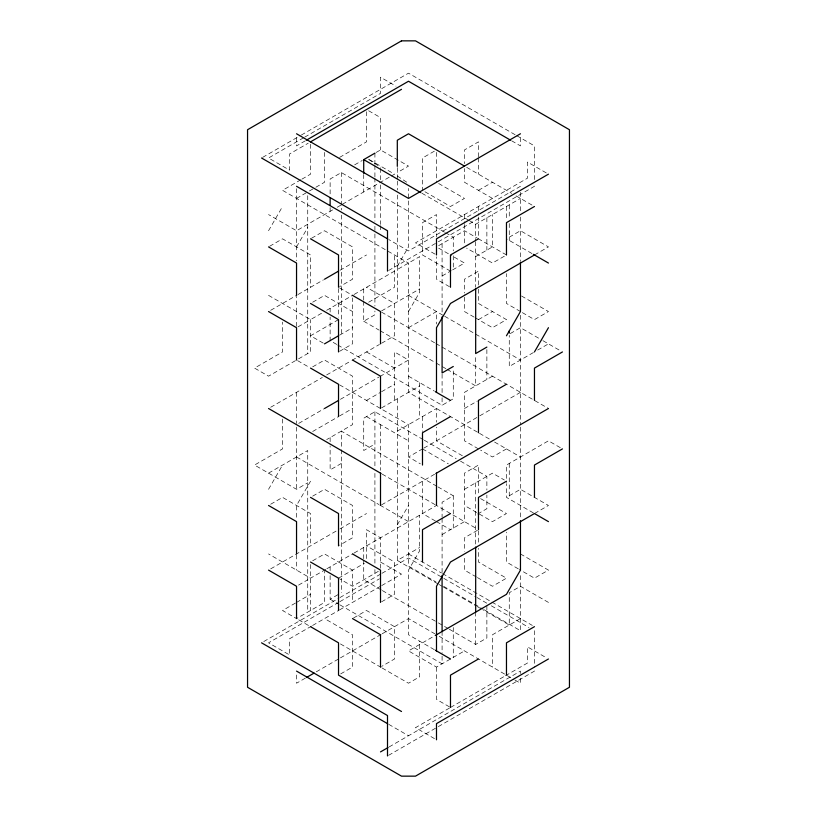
<?xml version="1.0" encoding="UTF-8"?>
<svg xmlns="http://www.w3.org/2000/svg" width="817" height="817" viewBox="0 0 817 817"><rect width="100%" height="100%" fill="white"/><g stroke="black" fill="none" stroke-linecap="round" stroke-linejoin="round"><path stroke-width="0.61" stroke-dasharray="4.08 3.06" d="M268.548 230.731L282.539 206.497M296.54 246.897L307.733 227.504M268.548 489.301L282.539 465.067M397.307 266.291L408.5 246.897L408.5 188.441M310.531 481.223L296.54 505.468L296.54 519.408M408.5 311.532L419.693 292.139L419.693 256.589L397.307 269.518M397.307 524.861L408.5 505.468M262.655 157.375L300.217 135.683M301.33 135.05L408.5 73.173L515.67 135.05M303.669 137.736L268.548 158.008L289.535 170.13L289.535 153.974L308.203 143.2M304.772 137.103L380.508 93.373L380.508 77.206L395.979 86.142M305.323 140.82L296.54 145.896L296.54 136.194M300.84 179.771L282.539 190.33L408.5 263.054L408.5 392.344L478.752 432.898M301.922 179.148L310.531 174.174L310.531 141.852M339.596 157.395L366.516 141.852L366.516 109.529M296.54 198.419L307.733 191.954M309.459 190.953L314.841 187.849M315.913 187.226L324.533 182.252L324.533 152.422M444.499 232.13L341.322 172.561L330.129 179.025L330.129 196.427M354.67 164.85L362.207 160.5M376.208 152.422L380.508 149.93L408.5 166.096L397.307 172.561M269.62 246.274L282.539 238.819L310.531 254.975L310.531 287.298M307.733 224.266L296.54 230.731L268.548 214.575M310.531 222.653L333.183 209.581M337.247 207.232L341.322 204.883M342.384 204.26L390.148 176.686M391.241 176.064L394.509 174.174L368.671 159.254M434.338 151.176L422.491 158.018L422.491 190.33M311.614 238.196L324.533 230.731L352.515 246.897L352.515 279.22L339.596 286.675M270.703 310.297L296.908 295.162M298.011 294.528L323.42 279.853M339.995 270.284L366.516 254.975M478.476 190.33L492.467 182.252M312.686 302.208L324.533 295.376L352.515 311.532M520.46 186.296L408.5 250.931L388.739 239.524M388.616 270.498L437.228 242.424M438.331 241.791L534.461 186.296L534.461 183.764M307.733 321.234L296.54 327.699L296.54 296.326M268.548 295.376L310.531 319.621L322.511 312.707M326.677 310.297L353.056 295.07M354.118 294.457L394.509 271.132M438.647 245.651L464.485 230.731L477.404 238.196M469.091 220.467L475.678 224.266L520.46 198.408M338.524 319.621L310.531 335.777L323.45 343.232M368.671 302.219L394.509 287.298L394.509 254.975M295.458 360.644L268.548 376.177L254.547 368.099L282.539 351.943L282.539 322.102M298.573 358.847L310.531 351.933L310.531 319.621M339.596 335.154L352.515 327.699M363.718 301.34L363.718 321.234L374.911 314.77L374.911 311.042M381.59 310.92L419.693 288.912M442.089 275.983L451.25 270.693M452.638 269.896L464.485 263.054L452.638 256.221M475.678 256.589L492.467 246.897L492.467 214.575M509.267 237.196L520.46 230.731L548.452 246.897L534.461 254.975L506.469 238.819M312.686 366.853L324.533 360.021L352.515 376.177L352.515 424.656L326.677 439.577M339.596 351.32L352.515 343.855L352.515 297.868M504.314 256.221L492.467 263.054L466.63 248.143M270.703 407.254L322.337 377.444M326.677 374.932L350.871 360.971M351.974 360.338L379.415 344.488M381.59 343.232L394.509 335.777L394.509 303.454L366.516 287.298M408.5 327.699L436.492 311.543L436.492 323.971M298.736 423.39L323.981 408.817M340.444 399.309L378.863 377.127M379.956 376.494L408.5 360.021L394.509 351.943L394.509 400.422M478.476 319.621L492.467 311.543M312.686 431.499L338.524 416.578M339.596 415.955L352.515 408.5M366.516 400.422L380.508 392.344M381.59 391.721L394.509 384.256M268.548 473.145L307.733 450.514L307.733 612.127M423.206 439.617L374.911 411.737L363.718 418.202L363.718 450.514L374.911 444.05M381.59 407.877L419.693 385.879M510.288 333.571L520.46 327.699L541.998 340.127M270.703 504.222L282.539 497.379L310.531 513.546L310.531 545.868M282.539 419.07L282.539 448.901L254.547 465.057L296.54 489.301L307.733 482.837M341.322 463.443L330.129 469.908L330.129 446.286M397.307 431.121L436.492 408.5L436.492 422.175M337.809 345.06L442.089 405.263L453.282 398.798L453.282 368.967M492.467 376.177L464.485 392.344L464.485 440.823L479.548 449.524M533.378 352.556L509.267 366.486L509.267 335.409M537.688 350.074L548.452 343.855M312.686 496.144L324.533 489.301L352.515 505.457L352.515 537.78L339.596 545.245M464.485 408.5L477.404 401.045M422.767 448.737L408.5 456.979L420.346 463.821M423.87 448.104L478.752 416.425M479.845 415.792L520.46 392.344M270.703 568.857L338.892 529.487M339.995 528.854L366.516 513.546M381.59 504.845L435.41 473.768M312.686 560.779L324.533 553.946L352.515 570.103L352.515 602.425M506.469 448.901L492.467 456.979L480.631 450.147M298.573 585.095L307.733 579.804M325.769 569.388L310.531 578.181L268.548 553.946M326.861 568.755L353.056 553.64M354.118 553.017L394.509 529.702M397.307 528.088L436.492 505.457L477.404 529.079M453.282 528.088L453.282 495.766L442.089 502.23L442.089 517.151M464.485 489.301L492.467 473.145L504.314 479.977M295.458 603.048L282.539 610.503L296.54 618.592L324.533 602.425L324.533 571.349M296.54 602.425L310.531 594.347M338.524 578.191L364.362 563.27M330.129 575.577L330.129 599.198L339.29 593.908M378.353 571.349L352.515 586.269L339.596 578.804M437.922 583.859L397.307 560.411L419.693 547.482M442.089 534.553L464.485 521.624L464.485 473.145L478.476 465.067L478.476 494.898M477.71 513.985L486.871 508.695L486.871 495.02M509.267 495.766L520.46 489.301L548.452 505.468L534.461 513.546M263.758 641.549L338.892 598.177M339.995 597.533L380.875 573.932M381.978 573.299L408.5 557.991L475.902 596.9M338.8 602.272L268.548 642.826L289.535 654.948L289.535 638.792L311.491 626.108M339.892 601.639L379.415 578.824M312.594 625.475L338.932 610.268M339.596 609.88L380.651 586.187M381.743 585.554L401.504 574.147L380.508 562.025M477.404 530.325L464.485 537.78L464.485 551.455M353.598 617.969L366.516 610.503L394.509 626.67L394.509 658.982L381.59 666.447M381.59 601.802L394.509 594.347L394.509 562.025L366.516 545.868M305.323 678.161L296.54 683.226L296.54 673.535M316.291 671.819L339.351 658.512M340.444 657.879L381.059 634.431M382.152 633.798L408.5 618.592L434.848 633.798M340.679 673.902L352.515 667.07L352.515 634.748L324.533 618.581M419.693 644.439L408.5 650.904L436.492 667.07L464.485 650.904M422.491 642.826L435.553 635.289M449.33 629.233L475.678 644.439L486.871 637.975L486.871 605.663M520.46 618.581L492.467 634.748L492.467 667.07M449.524 708.022L415.496 727.671L435.39 739.15M450.627 707.389L504.406 676.333M505.509 675.7L527.465 663.026L527.465 646.87L546.246 657.716M389.127 746.932L520.46 671.104L520.46 675.955M388.616 755.317L437.228 727.242M438.331 726.609L534.461 671.104L534.461 668.582M516.783 135.683L534.461 145.896L534.461 182.508M511.677 140.82L520.46 145.896L520.46 136.194M546.246 172.898L527.465 162.052L527.465 178.208L415.496 242.853L435.39 254.332M368.671 110.775L380.508 117.607L380.508 149.93M466.681 167.362L511.677 193.343M516.068 195.876L532.306 205.251M492.467 198.419L464.485 182.252L464.485 168.578M438.647 183.498L464.485 198.419L450.484 206.497L423.574 190.953M421.889 193.22L467.998 219.834M506.469 254.975L478.476 238.819L478.476 216.444M445.602 232.763L453.282 237.196L453.282 250.87M438.647 248.143L451.566 255.598M521.542 295.999L548.452 311.532L534.461 319.621L521.542 312.155M450.484 271.132L422.491 254.975L422.491 222.653L436.492 214.575L436.492 236.95M520.46 311.532L506.469 303.454L506.469 273.624M449.411 286.675L436.492 279.22L436.492 256.834M543.07 340.75L560.299 350.697M474.166 317.129L464.485 311.543L464.485 294.13M475.249 317.752L492.467 327.699L506.469 319.621L478.476 303.454L478.476 286.052M408.5 295.376L443.621 315.658M444.724 316.291L520.46 360.021M339.596 287.921L352.515 295.376M381.59 312.155L434.848 342.905M435.941 343.538L548.452 408.5M363.718 321.234L379.078 330.109M380.181 330.742L435.063 362.431M436.166 363.065L446.041 368.763M447.134 369.396L475.678 385.879L475.678 354.792M560.299 447.655L548.452 440.823L506.469 465.067L506.469 482.469M366.516 351.933L394.509 368.099M408.5 376.177L434.338 391.098M336.716 344.427L330.129 340.628L330.129 317.006M479.548 433.367L490.323 439.577M494.622 442.068L520.46 456.979M297.633 360.654L309.714 367.619M339.596 384.878L408.5 424.666L408.5 566.069L435.941 581.908M462.33 455.743L436.492 440.823L436.492 427.148M424.309 440.251L456.141 458.633M460.533 461.166L486.871 476.372L486.871 490.047M366.516 416.578L408.5 440.823M422.491 448.901L448.329 463.821M533.378 512.923L506.469 497.379L506.469 483.705M480.631 498.625L506.469 513.546L492.467 521.624L464.485 505.468M436.819 486.258L341.322 431.121L341.322 448.533M437.922 486.891L453.282 495.766M382.152 474.095L435.41 504.845M520.46 553.946L548.452 570.103L534.461 578.181L519.387 569.48M435.41 521.001L422.491 513.546L422.491 481.223M436.492 521.624L450.484 529.702M518.305 568.867L506.469 562.025L506.469 532.194M296.54 456.979L378.863 504.508M379.956 505.141L408.5 521.624M548.452 602.425L520.46 586.269L509.267 592.733L509.267 625.046L482.918 609.839M476.321 576.945L464.485 570.103L464.485 556.428M477.404 577.568L492.467 586.269L506.469 578.191L478.476 562.025L478.476 548.35M408.5 553.946L441.425 572.962M442.528 573.595L490.823 601.475M491.926 602.109L532.306 625.424M477.005 597.533L486.952 603.273M491.364 605.826L528.936 627.517M443.621 586.34L483.143 609.155M484.236 609.799L520.46 630.704L520.46 573.83M439.015 584.492L442.303 586.392M443.406 587.025L476.331 606.04M477.434 606.674L481.826 609.206M381.273 589.945L363.718 579.804L363.718 559.911M382.376 590.579L437.258 622.258M438.361 622.891L448.237 628.6M439.24 636.331L506.193 674.985M507.286 675.628L513.873 679.427M514.976 680.061L520.46 683.226L520.46 677.17M434.338 649.668L408.5 634.748L408.5 570.103L419.693 550.709L419.693 515.159M330.129 599.198L338.912 604.263M340.005 604.897L442.089 663.833L442.089 652.65M298.736 619.858L309.714 626.19M340.444 643.939L381.059 667.387M382.152 668.02L408.5 683.226L419.693 676.762L419.693 641.212M449.411 706.848L436.492 699.393L436.492 667.07M388.739 724.342L408.5 735.749M397.307 176.012L407.479 182.691M368.518 159.325L380.508 167.199M534.461 630.704L534.461 667.315M520.46 192.352L520.46 212.093M520.46 217.056L520.46 260.837M520.46 315.27L520.46 424.656M520.46 427.148L520.46 519.408M509.267 204.873L509.267 218.547M509.267 223.521L509.267 240.433M509.267 463.443L509.267 499.003M506.469 206.497L506.469 220.171M486.871 217.802L486.871 250.125M486.871 349.574L486.871 379.415M478.476 156.772L478.476 141.852L464.485 149.93L464.485 163.604M478.476 158.018L478.476 174.174M478.476 206.497L478.476 215.198M478.476 284.806L478.476 271.132L464.485 279.22L464.485 292.894M478.476 530.948L478.476 543.376M475.678 224.266L475.678 240.433M475.678 241.669L475.678 287.206M475.678 482.837L475.678 545.776M475.678 612.117L475.678 644.439M464.485 214.575L464.485 223.276M464.485 224.522L464.485 245.651M453.282 255.844L453.282 269.518M453.282 627.538L453.282 657.368M442.089 243.66L442.089 314.259M442.089 374.186L442.089 392.834M442.089 397.808L442.089 405.263M442.089 518.387L442.089 572.829M442.089 631.51L442.089 651.404M436.492 152.422L436.492 182.252M422.491 416.578L422.491 431.499M419.693 382.642L419.693 418.192M397.307 167.587L397.307 179.822M397.307 181.098L397.307 189.993M397.307 195.079L397.307 301.841M397.307 398.808L397.307 560.411M380.508 168.476L380.508 179.914M380.508 184.989L380.508 224.379M380.508 225.655L380.508 230.731M380.508 424.666L380.508 470.296M380.508 568.244L380.508 537.78L366.516 529.702L366.516 562.025M374.911 153.167L374.911 164.35M374.911 165.596L374.911 176.789M374.911 178.024L374.911 221.213M374.911 226.309L374.911 232.692M374.911 233.968L374.911 306.069M374.911 411.737L374.911 468.294M374.911 473.4L374.911 564.639M374.911 569.612L374.911 573.34M363.718 174.542L363.718 191.954M363.718 288.912L363.718 300.105M363.718 547.482L363.718 558.665M341.322 172.561L341.322 209.979M341.322 215.085L341.322 334.163M341.322 449.769L341.322 592.733M338.524 288.544L338.524 317.129M330.129 207.61L330.129 211.337M330.129 308.305L330.129 312.033M330.129 437.585L330.129 445.051M330.129 566.875L330.129 570.603M310.531 564.516L310.531 610.503M307.733 195.682L307.733 353.557M296.54 188.717L296.54 260.837M296.54 392.344L296.54 423.42M296.54 427.148L296.54 489.301M296.54 554.896L296.54 570.103"/><path stroke-width="1.23" d="M506.469 335.777L520.46 311.532L520.46 262.104M534.461 351.933L548.452 327.699M306.416 140.187L408.5 81.251L510.584 140.187M310.399 141.933L401.504 89.329M363.718 173.306L363.718 159.632L374.911 153.167M520.46 133.774L408.5 198.408L296.54 133.774M324.533 279.22L338.524 271.132M548.452 174.174L436.492 238.809L436.492 254.975M478.476 238.809L450.484 254.975L450.484 287.298M534.461 206.497L506.469 222.653L506.469 254.975M324.533 343.855L338.524 335.777M534.461 254.975L450.484 303.454L436.492 327.699L436.492 392.334M324.533 408.5L338.524 400.422M453.282 366.486L442.089 372.95L442.089 316.812M486.871 347.092L475.678 353.557L475.678 288.483M450.484 416.578L422.491 432.744L422.491 465.057M506.469 384.256L478.476 400.422L478.476 432.744M562.453 351.943L534.461 368.099L534.461 400.422M435.941 473.462L548.452 408.5M450.484 513.546L422.491 529.702L422.491 562.025M506.469 481.223L478.476 497.379L478.476 529.702M562.453 448.901L534.461 465.057L534.461 497.379M306.416 677.528L314.096 673.085M435.553 635.289L506.469 594.347L520.46 570.103L520.46 520.674M478.476 658.982L450.484 675.148L450.484 707.471M534.461 626.67L506.469 642.826L506.469 675.148M380.508 751.906L388.044 747.555M548.452 658.992L436.492 723.627L436.492 739.793M464.485 166.096L408.5 133.774L397.307 140.238L397.307 166.341M533.378 254.353L548.452 263.054M363.718 159.632L420.796 192.587M261.552 158.008L387.503 230.731L387.503 271.132M296.54 186.296L387.646 238.891M310.531 238.809L338.524 254.975L338.524 287.298M268.548 246.897L296.54 263.054L296.54 295.376M352.515 295.376L380.508 311.532L380.508 343.855M310.531 303.454L338.524 319.621L338.524 351.933M435.41 391.721L450.484 400.422M268.548 311.532L296.54 327.699L296.54 360.021M352.515 360.021L380.508 376.177L380.508 408.5M310.531 368.099L338.524 384.256L338.524 416.578M548.452 521.624L534.461 513.546L450.484 562.025L436.492 586.269L436.492 650.904M268.548 408.5L381.059 473.462M310.531 497.379L338.524 513.546L338.524 545.868M268.548 505.468L296.54 521.624L296.54 553.946M352.515 553.946L380.508 570.103L380.508 602.425M310.531 562.025L338.524 578.181L338.524 610.503M435.41 650.281L450.484 658.982M268.548 570.103L296.54 586.269L296.54 618.581M352.515 618.581L380.508 634.748L380.508 667.07M310.531 626.67L338.524 642.826L338.524 675.148L401.504 711.505M261.552 642.826L387.503 715.549L387.503 755.95M296.54 671.104L387.646 723.709M509.267 330.926L509.267 333.081M475.678 547.053L475.678 612.117M442.089 575.382L442.089 631.51M436.492 473.145L436.492 505.457M380.508 473.145L380.508 505.457M330.129 197.663L330.129 205.128M401.504 40.85L247.551 129.729L247.551 687.271L401.504 776.15L415.496 776.15L569.449 687.271L569.449 129.729L415.496 40.85L401.504 40.85"/></g></svg>
